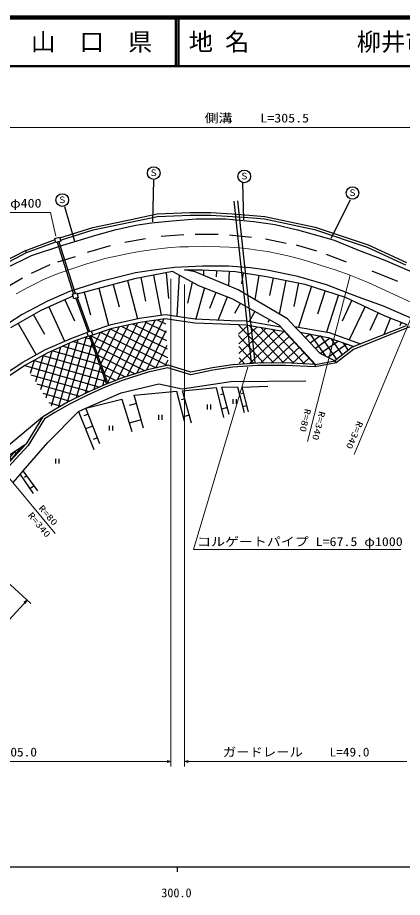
# Model space of a CAD drawing. Units: millimetres, scale not verified. Extents: x 40000 to 680000, y 20000 to 380000.
# Drawn here: x 335086 to 414435, y 198715 to 380000 of the extents above; entities that cross this region are included whole.
import ezdxf
from ezdxf.enums import TextEntityAlignment as Align

# ---------------------------------------------------------------- set-up
doc = ezdxf.new("R2010")
doc.units = ezdxf.units.MM
doc.header["$LTSCALE"] = 1000
doc.linetypes.add('CHAIN', pattern=[18.5, 12, -1.5, 3.5, -1.5])
for name, color, linetype, lineweight in [('M-BGD', 7, 'Continuous', 25), ('M-BMK', 2, 'CHAIN', 13), ('M-STR-HTXT', 7, 'Continuous', 13), ('M-STR-STRC', 7, 'Continuous', 25), ('M-TTL', 2, 'Continuous', 140), ('M-TTL-BAND', 7, 'Continuous', 25), ('M-TTL-LINE', 7, 'Continuous', 50)]:
    doc.layers.add(name, color=color, linetype=linetype, lineweight=lineweight)
doc.layers.add('M-TTL-TXT', color=7, linetype='Continuous')
doc.styles.add('ＭＳ ゴシック', font='')
doc.styles.get('ＭＳ ゴシック').set_extended_font_data('MS Gothic')

msp = doc.modelspace()

# ---------------------------------------------------------------- hatches: boundary and pattern name
at = {"layer": 'M-BGD'}
h = msp.add_hatch(dxfattribs=at)
h.set_pattern_fill('USER', color=256, style=0, pattern_type=2)
h.set_pattern_definition([(229.5338, (317544, 271417), (380.394, -324.5), []), (319.534, (317544, 271417), (1947, 2282.37), []), (319.534, (316190, 270600), (1947, 2282.37), [])])
h.paths.add_polyline_path([(336836, 292160), (331930, 286817), (323318, 277562), (324191, 282019), (329390, 287229)])

# ---------------------------------------------------------------- linework, layer by layer
for p, q in [((379654, 342164), (383229, 308855)), ((380450, 342249), (384024, 308940)), ((358190, 338304), (363838, 339546)), ((358293, 337814), (363902, 339048)), ((363838, 339546), (370684, 339810)), ((363902, 339048), (370693, 339310)), ((370684, 339810), (374934, 339810)), ((370693, 339310), (374919, 339310)), ((374919, 339310), (379369, 339048)), ((374934, 339810), (379403, 339547)), ((379369, 339048), (383594, 338712)), ((379403, 339547), (383634, 339210)), ((383634, 339210), (386045, 339021)), ((386045, 339021), (396463, 336802)), ((350576, 336766), (358190, 338304)), ((350702, 336281), (358293, 337814)), ((355432, 336329), (359484, 337234)), ((359484, 337234), (362674, 337708)), ((362674, 337708), (366985, 338139)), ((366985, 338139), (371888, 338527)), ((371888, 338527), (378010, 338527)), ((378010, 338527), (383787, 338010)), ((383594, 338712), (385973, 338525)), ((383787, 338010), (388184, 337364)), ((385973, 338525), (396331, 336318)), ((388184, 337364), (392785, 336286)), ((343772, 334593), (350576, 336766)), ((343912, 334113), (350702, 336281)), ((351207, 335165), (355432, 336329)), ((371726, 335380), (376456, 335350)), ((392785, 336286), (396967, 335122)), ((396331, 336318), (407199, 332691)), ((396463, 336802), (407383, 333157)), ((336782, 332038), (342814, 334263)), ((336955, 331569), (342955, 333782)), ((342743, 334507), (343714, 334791)), ((343000, 333625), (342743, 334507)), ((343971, 333908), (343000, 333625)), ((343223, 333706), (346601, 323024)), ((343604, 333826), (346983, 323145)), ((343714, 334791), (343971, 333908)), ((344450, 333098), (351207, 335165)), ((357177, 333703), (361488, 334512)), ((364691, 334961), (369391, 335320)), ((378764, 335260), (383344, 334781)), ((386218, 334422), (390499, 333554)), ((396967, 335122), (400329, 334173)), ((400329, 334173), (405373, 332104)), ((336782, 332038), (331873, 329454)), ((336955, 331569), (336782, 332038)), ((337984, 330985), (344450, 333098)), ((349513, 331668), (354243, 333015)), ((392505, 333164), (396696, 331907)), ((405373, 332104), (410837, 329992)), ((407199, 332691), (415052, 329064)), ((407383, 333157), (415267, 329515)), ((332131, 329027), (336955, 331569)), ((332638, 328356), (337984, 330985)), ((343403, 329649), (346996, 330787)), ((398732, 331278), (402863, 329662)), ((410837, 329992), (416398, 327621)), ((337925, 327314), (341786, 329140)), ((367429, 328537), (363078, 327977)), ((373206, 328753), (367429, 328537)), ((378551, 328753), (373206, 328753)), ((383078, 328408), (378551, 328753)), ((386524, 327977), (383078, 328408)), ((332237, 324081), (336069, 326386)), ((359414, 327416), (352255, 325633)), ((367017, 327685), (359205, 326194)), ((363078, 327977), (359414, 327416)), ((360507, 326442), (361439, 321559)), ((363111, 326939), (364686, 318687)), ((365715, 327436), (366195, 322141)), ((372444, 324763), (367017, 327685)), ((368374, 326954), (367900, 318467)), ((371731, 327604), (369515, 328047)), ((369515, 328047), (373149, 328002)), ((380550, 323881), (371731, 327604)), ((373149, 328002), (380018, 327692)), ((373453, 327914), (373419, 326891)), ((376079, 327825), (376038, 326608)), ((378705, 327736), (378603, 324703)), ((380018, 327692), (386444, 326629)), ((381625, 327426), (381247, 325142)), ((384838, 326894), (384003, 321854)), ((386444, 326629), (394333, 325077)), ((392904, 326640), (386524, 327977)), ((387759, 326370), (387048, 322755)), ((398810, 324916), (392904, 326640)), ((408105, 327836), (413434, 325680)), ((352255, 325633), (345789, 323545)), ((359205, 326194), (347367, 323033)), ((354766, 325009), (356000, 320388)), ((357726, 325799), (359821, 317950)), ((371087, 325493), (370113, 321161)), ((379480, 321960), (372444, 324763)), ((390388, 325853), (389023, 318908)), ((393018, 325336), (392056, 320445)), ((395716, 324634), (393021, 316224)), ((394333, 325077), (402632, 322418)), ((405360, 322416), (398810, 324916)), ((345789, 323545), (341276, 321592)), ((346385, 323008), (347275, 323292)), ((346682, 322073), (346385, 323008)), ((347275, 323292), (347572, 322356)), ((348847, 323428), (350098, 318743)), ((351807, 324219), (353840, 316602)), ((373616, 324296), (371845, 317910)), ((375962, 323361), (374641, 320045)), ((390743, 317898), (380550, 323881)), ((398482, 323748), (396935, 318920)), ((401248, 322862), (398787, 315181)), ((341276, 321592), (336022, 318830)), ((346473, 322616), (339913, 319634)), ((344833, 321871), (346805, 317533)), ((347572, 322356), (346682, 322073)), ((347072, 322197), (349642, 315182)), ((347353, 322300), (349924, 315286)), ((378307, 322427), (376436, 317728)), ((389021, 316653), (379480, 321960)), ((380986, 321123), (379818, 319023)), ((403998, 321776), (401978, 317480)), ((402632, 322418), (410830, 318563)), ((410533, 320519), (405360, 322416)), ((339913, 319634), (333652, 316056)), ((341553, 320380), (344764, 313317)), ((383996, 319448), (382851, 317389)), ((406731, 320490), (403489, 313596)), ((409464, 319205), (407737, 315534)), ((416353, 318019), (410533, 320519)), ((336022, 318830), (329034, 314317)), ((338348, 318740), (340609, 314783)), ((354372, 316782), (360216, 318034)), ((361637, 317433), (355667, 305396)), ((363442, 317697), (357690, 306099)), ((365247, 317961), (359667, 306710)), ((360216, 318034), (365523, 318810)), ((360358, 317247), (365524, 318001)), ((361248, 317377), (365694, 315172)), ((363856, 317758), (365590, 316898)), ((365523, 318810), (371725, 317915)), ((365524, 318001), (371651, 317117)), ((371725, 317915), (379046, 317617)), ((379046, 317617), (382207, 317498)), ((382207, 317498), (389303, 316305)), ((387007, 317773), (386677, 317179)), ((392176, 316376), (390743, 317898)), ((411952, 318119), (410609, 314724)), ((410830, 318563), (415316, 316788)), ((335217, 316951), (338898, 310509)), ((350317, 315411), (354372, 316782)), ((350573, 314653), (354585, 316010)), ((354163, 315867), (351546, 310591)), ((356065, 316327), (352248, 308630)), ((357938, 316728), (352950, 306670)), ((359812, 317130), (353652, 304709)), ((354163, 315867), (366006, 309994)), ((354585, 316010), (360358, 317247)), ((356448, 316409), (365902, 311720)), ((358805, 316914), (365798, 313446)), ((365677, 315452), (361645, 307321)), ((371651, 317117), (379016, 316818)), ((379016, 316818), (382125, 316700)), ((380553, 316760), (387916, 308818)), ((382607, 316619), (380614, 314771)), ((384475, 316305), (380675, 312782)), ((386342, 315991), (380737, 310793)), ((388210, 315678), (380798, 308805)), ((382125, 316700), (390230, 315338)), ((382751, 316595), (389948, 308834)), ((385174, 316188), (392072, 308749)), ((387597, 315780), (394216, 308643)), ((396491, 308530), (389021, 316653)), ((392176, 316376), (399313, 315086)), ((393343, 315149), (392176, 316376)), ((415194, 316501), (404068, 312078)), ((415957, 316267), (404320, 311639)), ((414195, 317232), (413898, 316483)), ((340849, 311585), (346262, 313979)), ((349238, 314190), (345338, 300707)), ((346262, 313979), (349388, 315096)), ((349658, 314343), (346559, 313236)), ((349028, 314115), (350074, 313812)), ((350317, 315411), (349388, 315096)), ((349388, 315096), (349645, 314339)), ((349645, 314339), (350573, 314653)), ((349860, 314411), (353410, 304496)), ((350142, 314513), (363675, 307801)), ((350142, 314513), (353692, 304598)), ((350573, 314653), (350317, 315411)), ((352153, 315190), (350844, 312552)), ((352153, 315190), (365989, 308328)), ((380623, 314477), (385885, 308803)), ((390078, 315364), (382868, 308679)), ((391163, 314324), (385203, 308798)), ((390021, 315373), (396360, 308536)), ((397475, 310805), (393343, 315149)), ((393343, 315149), (399055, 314116)), ((395430, 314772), (394389, 314049)), ((395430, 314772), (398569, 310247)), ((397518, 314394), (395435, 312949)), ((399513, 313953), (396481, 311849)), ((397518, 314394), (400861, 309574)), ((399055, 314116), (404399, 312209)), ((399313, 315086), (405806, 312769)), ((399695, 313888), (402045, 310499)), ((343943, 312079), (340914, 301608)), ((346559, 313236), (341204, 310867)), ((345733, 312871), (341989, 299926)), ((347497, 313570), (343462, 299621)), ((344468, 312311), (351322, 310329)), ((346608, 313254), (350698, 312071)), ((350415, 312861), (347169, 301638)), ((350871, 312477), (361413, 307249)), ((365859, 312442), (363542, 307771)), ((380694, 312195), (383890, 308749)), ((392178, 313220), (387427, 308815)), ((393193, 312116), (389651, 308831)), ((401251, 313333), (397551, 310766)), ((402989, 312712), (399068, 309993)), ((404068, 312078), (400477, 309274)), ((402121, 313022), (403230, 311423)), ((336197, 309020), (340849, 311585)), ((341204, 310867), (336615, 308337)), ((340330, 310385), (338764, 304973)), ((342152, 311286), (339839, 303291)), ((340330, 310385), (352569, 306845)), ((342334, 311367), (351945, 308587)), ((351279, 310448), (348994, 302551)), ((351600, 310441), (359333, 306606)), ((394209, 311012), (391784, 308764)), ((400477, 309274), (397475, 310805)), ((404320, 311639), (400784, 308880)), ((332560, 306576), (336197, 309020)), ((336615, 308337), (333025, 305924)), ((336615, 308337), (352012, 303883)), ((338472, 309361), (337689, 306655)), ((338472, 309361), (353192, 305103)), ((352329, 308405), (357252, 305964)), ((366105, 308355), (361873, 307391)), ((366040, 309431), (365430, 308201)), ((370835, 306909), (366105, 308355)), ((379420, 308442), (375259, 307829)), ((384534, 308793), (379420, 308442)), ((384553, 308293), (379473, 307945)), ((380764, 309913), (381966, 308617)), ((390315, 308836), (384534, 308793)), ((390305, 308336), (384553, 308293)), ((396466, 308030), (390305, 308336)), ((396491, 308530), (390315, 308836)), ((395224, 309908), (393878, 308660)), ((396239, 308803), (395972, 308556)), ((400784, 308880), (396466, 308030)), ((396466, 308030), (396491, 308530)), ((396491, 308530), (400477, 309274)), ((400477, 309274), (400784, 308880)), ((337839, 306421), (349867, 302942)), ((352142, 308036), (350785, 303345)), ((361873, 307391), (356485, 305727)), ((362002, 306908), (356652, 305255)), ((366086, 307838), (362002, 306908)), ((370811, 306394), (366086, 307838)), ((375346, 307337), (370811, 306394)), ((375259, 307829), (370835, 306909)), ((379473, 307945), (375346, 307337)), ((353006, 305624), (352574, 304130)), ((356485, 305727), (352981, 304325)), ((353058, 306370), (355311, 305252)), ((356652, 305255), (353175, 303864)), ((369013, 303526), (379065, 305020)), ((379065, 305020), (394492, 305132)), ((339063, 304506), (347832, 301969)), ((352981, 304325), (349127, 302617)), ((353175, 303864), (349340, 302164)), ((356472, 302667), (364194, 304535)), ((359128, 302182), (367824, 302999)), ((364194, 304535), (369013, 303526)), ((367824, 302999), (369458, 296929)), ((369108, 303116), (376053, 303758)), ((370976, 296404), (369108, 303116)), ((376053, 303758), (377512, 297630)), ((377221, 303875), (380431, 303933)), ((378738, 298213), (377221, 303875)), ((380431, 303933), (381831, 298622)), ((381364, 303875), (386675, 304050)), ((382707, 298739), (381364, 303875)), ((340287, 302590), (345853, 300980)), ((349127, 302617), (345535, 300821)), ((349340, 302164), (345772, 300381)), ((349151, 299492), (356472, 302667)), ((349151, 299492), (356584, 301397)), ((356584, 301397), (358639, 294748)), ((361054, 295412), (359128, 302182)), ((369575, 301438), (368832, 301231)), ((377600, 302459), (376902, 302272)), ((379439, 301389), (379439, 300389)), ((380207, 300389), (380207, 301389)), ((381700, 302591), (381186, 302456)), ((341511, 300675), (344026, 299947)), ((345535, 300821), (342530, 299081)), ((345772, 300381), (342786, 298651)), ((347655, 298835), (349151, 299492)), ((352065, 292171), (349151, 299492)), ((359609, 300489), (358096, 300059)), ((374190, 300272), (374190, 299272)), ((374958, 299272), (374958, 300272)), ((378359, 299629), (377116, 299295)), ((382371, 300023), (381521, 299800)), ((340252, 297679), (332765, 291429)), ((340252, 297679), (336836, 292160)), ((340615, 297315), (337236, 291857)), ((342530, 299081), (340252, 297679)), ((342786, 298651), (340615, 297315)), ((341303, 292440), (347655, 298835)), ((347655, 298835), (350798, 291017)), ((349637, 298272), (348729, 297911)), ((364138, 298150), (364138, 297150)), ((364906, 297150), (364906, 298150)), ((370509, 298082), (369243, 297730)), ((350608, 295831), (349103, 295233)), ((353975, 295916), (353975, 294916)), ((354743, 294916), (354743, 295916)), ((360572, 297104), (358126, 296408)), ((329390, 287229), (336836, 292160)), ((336836, 292160), (331930, 286817)), ((336269, 286622), (341303, 292440)), ((351579, 293391), (350681, 293034)), ((337236, 291857), (332297, 286477)), ((342918, 289103), (342918, 288103)), ((343686, 288103), (343686, 289103)), ((335608, 285838), (336269, 286622)), ((339240, 282495), (336269, 286622)), ((334205, 284228), (335608, 285838)), ((335608, 285838), (338291, 281959)), ((337011, 285590), (336518, 285235)), ((338497, 283527), (337635, 282906))]:
    msp.add_line(p, q, dxfattribs=at)
at = {"layer": 'M-BMK'}
msp.add_lwpolyline([(334823, 323053), (337227, 324404), (338825, 325234), (340458, 326014), (341943, 326658), (343460, 327250), (346491, 328305), (349543, 329304), (351312, 329846), (353105, 330332), (355384, 330855), (357687, 331321), (360161, 331774), (362656, 332169), (364669, 332427), (366698, 332625), (368512, 332740), (370339, 332795), (373547, 332819), (376764, 332783), (378801, 332697), (380845, 332550), (382715, 332360), (384575, 332111), (386605, 331777), (388624, 331383), (390819, 330889), (393008, 330333), (395344, 329671), (397663, 328950), (400578, 327996), (403483, 326982), (405502, 326191), (407507, 325340), (411842, 323377), (416152, 321360)], dxfattribs=at)
msp.add_lwpolyline([(334823, 323053), (337227, 324404), (338825, 325234), (340458, 326014), (341943, 326658), (343460, 327250), (346491, 328305), (349543, 329304), (351312, 329846), (353105, 330332), (355384, 330855), (357687, 331321), (360161, 331774), (362656, 332169), (364669, 332427), (366698, 332625), (368512, 332740), (370339, 332795), (373547, 332819), (376764, 332783), (378801, 332697), (380845, 332550), (382715, 332360), (384575, 332111), (386605, 331777), (388624, 331383), (390819, 330889), (393008, 330333), (395344, 329671), (397663, 328950), (400578, 327996), (403483, 326982), (405502, 326191), (407507, 325340), (411842, 323377), (416152, 321360)], dxfattribs=at)
at = {"layer": 'M-STR-HTXT'}
for p, q in [((250384, 357337), (518589, 357337)), ((341843, 339812), (307655, 339812)), ((342960, 334970), (341843, 339812)), ((403680, 326909), (394895, 292684)), ((366706, 225700), (366706, 326176)), ((369515, 324998), (369515, 225700)), ((404504, 290008), (417320, 320791)), ((342866, 273672), (314713, 307486)), ((382549, 307948), (371326, 270426)), ((337802, 259291), (312074, 282885)), ((371326, 270426), (414129, 270426)), ((312928, 233646), (337065, 259967)), ((279247, 226700), (366706, 226700)), ((369515, 226700), (415316, 226700))]:
    msp.add_line(p, q, dxfattribs=at)
for points in [[(336399, 259560), (337065, 259967), (336716, 259270)], [(365956, 226916), (366706, 226700), (365956, 226486)], [(370265, 226484), (369515, 226700), (370265, 226914)]]:
    msp.add_lwpolyline(points, dxfattribs=at)
at = {"layer": 'M-STR-STRC'}
for p, q in [((363135, 346527), (362901, 337920)), ((381757, 338311), (381522, 345979)), ((344768, 341050), (346803, 333930)), ((399753, 334556), (403743, 342458))]:
    msp.add_line(p, q, dxfattribs=at)
for centre in [(363151, 347967), (381836, 347282), (404142, 343858), (344304, 342390)]:
    msp.add_circle(centre, 1304, dxfattribs=at)
at = {"layer": 'M-TTL'}
msp.add_line((680000, 380000), (40000, 380000), dxfattribs=at)
at = {"layer": 'M-TTL-BAND'}
for p, q in [((40000, 205000), (579000, 205000)), ((368000, 205000), (368000, 204000))]:
    msp.add_line(p, q, dxfattribs=at)
at = {"layer": 'M-TTL-LINE'}
for p, q in [((367750, 380000), (367750, 370000)), ((368250, 380000), (368250, 370000)), ((40000, 370000), (680000, 370000))]:
    msp.add_line(p, q, dxfattribs=at)

# ---------------------------------------------------------------- texts
at = {"layer": 'M-STR-HTXT', "style": 'ＭＳ ゴシック'}
for s, width, p in [('側溝\u3000\u3000L=305.5', 1.15, (373643, 357837)), ('ヒューム管 L=11.4 φ400', 1.15, (307691, 340291)), ('コルゲートパイプ L=67.5 φ1000', 1.15, (372108, 270554)), ('ガードレール\u3000\u3000L=105.0', 1.1, (307480, 227200)), ('ガードレール\u3000\u3000L=49.0', 1.1, (377405, 227200))]:
    msp.add_text(s, height=1833, dxfattribs=dict(at, width=width)).set_placement(p, align=Align.BOTTOM_LEFT)
at = {"layer": 'M-STR-HTXT', "style": 'ＭＳ ゴシック', "width": 1.35}
for s, rotation, p in [('R=80', 256.5, (393974, 299600)), ('R=340', 256.1, (396890, 299087)), ('R=340', 246.3, (404818, 297166)), ('R=80', 311, (339004, 278590)), ('R=340', 309.8, (336814, 277141))]:
    msp.add_text(s, height=1320, rotation=rotation, dxfattribs=at).set_placement(p, align=Align.BOTTOM_LEFT)
at = {"layer": 'M-STR-STRC', "style": 'ＭＳ ゴシック'}
for p in [(362224, 346956), (380909, 346271), (403214, 342847), (343377, 341379)]:
    msp.add_text('Ｓ', height=1320, dxfattribs=at).set_placement(p, align=Align.BOTTOM_LEFT)
at = {"layer": 'M-TTL-BAND', "style": 'ＭＳ ゴシック'}
msp.add_text('300.0', height=1833, dxfattribs=at).set_placement((367844, 198195), align=Align.BOTTOM_CENTER)
at = {"layer": 'M-TTL-TXT', "style": 'ＭＳ ゴシック'}
msp.add_text('山\u3000口\u3000県', height=3666, dxfattribs=at).set_placement((350375, 375000), align=Align.MIDDLE_CENTER)
for s, p in [('地 名', (370380, 375000)), ('柳井市\u3000柳井', (405024, 375000))]:
    msp.add_text(s, height=3666, dxfattribs=at).set_placement(p, align=Align.MIDDLE_LEFT)

doc.saveas('drawing.dxf')
